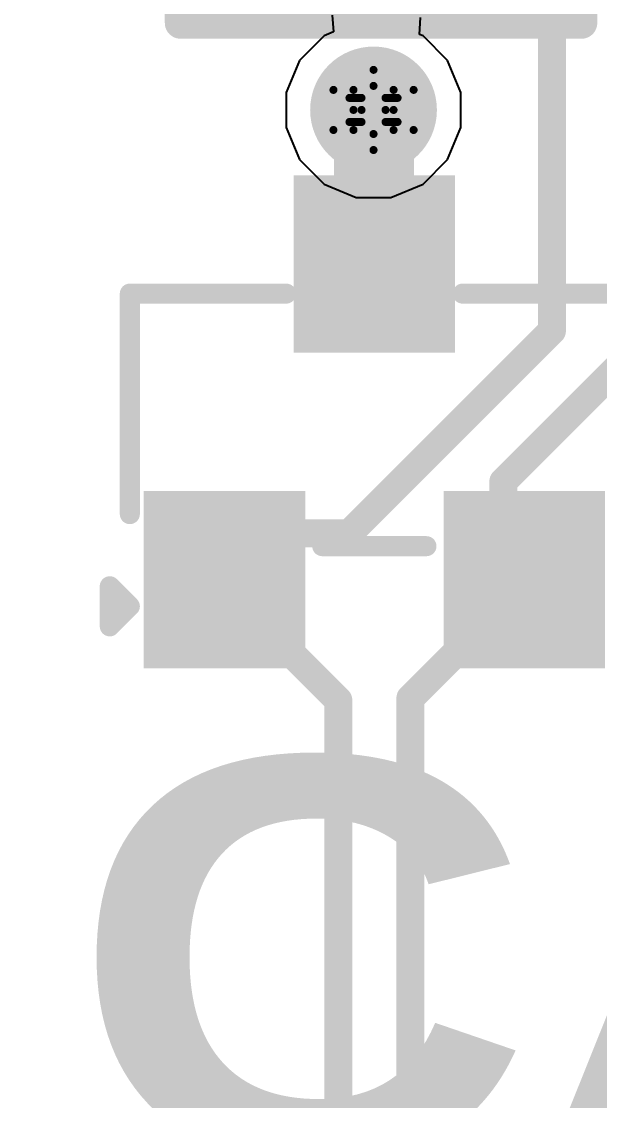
# Model space of a CAD drawing. Header units: inches. Extents: x -5 to 5328, y -4 to 5281.
# Drawn here: x 131.5 to 135.16, y 14.82 to 21.66 of the extents above; entities that cross this region are included whole.
import ezdxf

# ---------------------------------------------------------------- set-up
doc = ezdxf.new("R2010")
doc.units = ezdxf.units.IN
for name, color, linetype in [('Bottom Layer', 5, 'Continuous'), ('Bottom Solder', 6, 'Continuous'), ('Drill Drawing', 1, 'Continuous'), ('Layer 1', 16, 'Continuous'), ('Layer 2', 76, 'Continuous'), ('Multi-Layer', 9, 'Continuous'), ('Pad Holes', 156, 'Continuous'), ('Top Layer', 1, 'Continuous'), ('Top Overlay', 2, 'Continuous'), ('Top Paste', 8, 'Continuous'), ('Top Solder', 216, 'Continuous'), ('Via Holes', 16, 'Continuous')]:
    doc.layers.add(name, color=color, linetype=linetype)
doc.styles.add('Arial Black_Bold', font='', dxfattribs={"height": 0.2})
doc.styles.get('Arial Black_Bold').set_extended_font_data('Arial Black', bold=True)

# ---------------------------------------------------------------- blocks, each defined once
blk = doc.blocks.new('SOT_23_2')
at = {"layer": 'Top Layer'}
for points in [[(-0.41, 1.46), (0.41, 1.46), (0.41, 0.54), (-0.41, 0.54)], [(-1.36, -0.54), (-0.54, -0.54), (-0.54, -1.46), (-1.36, -1.46)], [(0.54, -0.54), (1.36, -0.54), (1.36, -1.46), (0.54, -1.46)]]:
    blk.add_hatch(color=1, dxfattribs=at).paths.add_polyline_path(points)
at = {"layer": 'Top Paste'}
for points in [[(-0.41, 1.46), (0.41, 1.46), (0.41, 0.54), (-0.41, 0.54)], [(-1.36, -0.54), (-0.54, -0.54), (-0.54, -1.46), (-1.36, -1.46)], [(0.54, -0.54), (1.36, -0.54), (1.36, -1.46), (0.54, -1.46)]]:
    blk.add_hatch(color=8, dxfattribs=at).paths.add_polyline_path(points)
at = {"layer": 'Top Solder'}
for points in [[(-0.5116, 1.5616), (0.5116, 1.5616), (0.5116, 0.4384), (-0.5116, 0.4384)], [(-1.4616, -0.4384), (-0.4384, -0.4384), (-0.4384, -1.5616), (-1.4616, -1.5616)], [(0.4384, -0.4384), (1.4616, -0.4384), (1.4616, -1.5616), (0.4384, -1.5616)]]:
    blk.add_hatch(color=216, dxfattribs=at).paths.add_polyline_path(points)
at = {"layer": 'Top Overlay'}
for points in [[(-1.5494, 0.8128, 0.127, 0.127, 0), (-0.5588, 0.8128, 0.127, 0.127, 0)], [(-1.5494, -0.5842, 0.127, 0.127, 0), (-1.5494, 0.8128, 0.127, 0.127, 0)], [(0.5588, 0.8128, 0.127, 0.127, 0), (1.5494, 0.8128, 0.127, 0.127, 0)], [(1.5494, -0.5842, 0.127, 0.127, 0), (1.5494, 0.8128, 0.127, 0.127, 0)], [(-0.3302, -0.7874, 0.127, 0.127, 0), (0.3302, -0.7874, 0.127, 0.127, 0)], [(-1.6764, -1.2954, 0.127, 0.127, 0), (-1.6764, -1.0414, 0.127, 0.127, 0)], [(-1.6764, -1.0414, 0.127, 0.127, 0), (-1.5494, -1.1684, 0.127, 0.127, 0)], [(-1.6764, -1.2954, 0.127, 0.127, 0), (-1.5494, -1.1684, 0.127, 0.127, 0)]]:
    blk.add_lwpolyline(points, format="xyseb", dxfattribs=at)
for points in [[(-1.5812, 0.8128, 0.0635, 0.0635, 1), (-1.5176, 0.8128, 0.0635, 0.0635, 1)], [(-1.5812, 0.8128, 0.0635, 0.0635, 1), (-1.5176, 0.8128, 0.0635, 0.0635, 1)], [(-0.5905, 0.8128, 0.0635, 0.0635, 1), (-0.5271, 0.8128, 0.0635, 0.0635, 1)], [(0.5271, 0.8128, 0.0635, 0.0635, 1), (0.5905, 0.8128, 0.0635, 0.0635, 1)], [(1.5176, 0.8128, 0.0635, 0.0635, 1), (1.5812, 0.8128, 0.0635, 0.0635, 1)], [(1.5176, 0.8128, 0.0635, 0.0635, 1), (1.5812, 0.8128, 0.0635, 0.0635, 1)], [(-1.5812, -0.5842, 0.0635, 0.0635, 1), (-1.5176, -0.5842, 0.0635, 0.0635, 1)], [(1.5176, -0.5842, 0.0635, 0.0635, 1), (1.5812, -0.5842, 0.0635, 0.0635, 1)], [(-0.3619, -0.7874, 0.0635, 0.0635, 1), (-0.2984, -0.7874, 0.0635, 0.0635, 1)], [(0.2984, -0.7874, 0.0635, 0.0635, 1), (0.3619, -0.7874, 0.0635, 0.0635, 1)], [(-1.7082, -1.0414, 0.0635, 0.0635, 1), (-1.6446, -1.0414, 0.0635, 0.0635, 1)], [(-1.7082, -1.0414, 0.0635, 0.0635, 1), (-1.6446, -1.0414, 0.0635, 0.0635, 1)], [(-1.5812, -1.1684, 0.0635, 0.0635, 1), (-1.5176, -1.1684, 0.0635, 0.0635, 1)], [(-1.5812, -1.1684, 0.0635, 0.0635, 1), (-1.5176, -1.1684, 0.0635, 0.0635, 1)], [(-1.7082, -1.2954, 0.0635, 0.0635, 1), (-1.6446, -1.2954, 0.0635, 0.0635, 1)], [(-1.7082, -1.2954, 0.0635, 0.0635, 1), (-1.6446, -1.2954, 0.0635, 0.0635, 1)]]:
    blk.add_lwpolyline(points, format="xyseb", close=True, dxfattribs=at)
blk = doc.blocks.new('HDR1X2__134')
at = {"layer": 'Bottom Layer'}
blk.add_hatch(color=5, dxfattribs=at).paths.add_polyline_path([(-0.75, 0.75), (0.75, 0.75), (0.75, -0.75), (-0.75, -0.75)])
h = blk.add_hatch(color=5, dxfattribs=at)
edge = h.paths.add_edge_path()
edge.add_arc((2.54, 0), 0.75, 0, 360)
at = {"layer": 'Bottom Solder'}
blk.add_hatch(color=6, dxfattribs=at).paths.add_polyline_path([(-0.8516, 0.8516), (0.8516, 0.8516), (0.8516, -0.8516), (-0.8516, -0.8516)])
h = blk.add_hatch(color=6, dxfattribs=at)
edge = h.paths.add_edge_path()
edge.add_arc((2.54, 0), 0.8516, 0, 360)
at = {"layer": 'Layer 1'}
blk.add_hatch(color=16, dxfattribs=at).paths.add_polyline_path([(-0.75, 0.75), (0.75, 0.75), (0.75, -0.75), (-0.75, -0.75)])
h = blk.add_hatch(color=16, dxfattribs=at)
edge = h.paths.add_edge_path()
edge.add_arc((2.54, 0), 0.75, 0, 360)
at = {"layer": 'Layer 2'}
blk.add_hatch(color=76, dxfattribs=at).paths.add_polyline_path([(-0.75, 0.75), (0.75, 0.75), (0.75, -0.75), (-0.75, -0.75)])
h = blk.add_hatch(color=76, dxfattribs=at)
edge = h.paths.add_edge_path()
edge.add_arc((2.54, 0), 0.75, 0, 360)
at = {"layer": 'Multi-Layer'}
blk.add_hatch(color=9, dxfattribs=at).paths.add_polyline_path([(-0.75, 0.75), (0.75, 0.75), (0.75, -0.75), (-0.75, -0.75)])
h = blk.add_hatch(color=9, dxfattribs=at)
edge = h.paths.add_edge_path()
edge.add_arc((2.54, 0), 0.75, 0, 360)
at = {"layer": 'Pad Holes'}
h = blk.add_hatch(color=7, dxfattribs=at)
edge = h.paths.add_edge_path()
edge.add_arc((0, 0), 0.45, 0, 360)
h = blk.add_hatch(color=7, dxfattribs=at)
edge = h.paths.add_edge_path()
edge.add_arc((2.54, 0), 0.45, 0, 360)
at = {"layer": 'Top Layer'}
blk.add_hatch(color=1, dxfattribs=at).paths.add_polyline_path([(-0.75, 0.75), (0.75, 0.75), (0.75, -0.75), (-0.75, -0.75)])
h = blk.add_hatch(color=1, dxfattribs=at)
edge = h.paths.add_edge_path()
edge.add_arc((2.54, 0), 0.75, 0, 360)
at = {"layer": 'Top Solder'}
blk.add_hatch(color=216, dxfattribs=at).paths.add_polyline_path([(-0.8516, 0.8516), (0.8516, 0.8516), (0.8516, -0.8516), (-0.8516, -0.8516)])
h = blk.add_hatch(color=216, dxfattribs=at)
edge = h.paths.add_edge_path()
edge.add_arc((2.54, 0), 0.8516, 0, 360)
at = {"layer": 'Top Overlay'}
for points in [[(-1.27, -1.27, 0.2, 0.2, 0), (-1.27, 1.27, 0.2, 0.2, 0)], [(3.81, 1.27, 0.2, 0.2, 0), (-1.27, 1.27, 0.2, 0.2, 0)], [(3.81, -1.27, 0.2, 0.2, 0), (3.81, 1.27, 0.2, 0.2, 0)], [(3.81, -1.27, 0.2, 0.2, 0), (-1.27, -1.27, 0.2, 0.2, 0)]]:
    blk.add_lwpolyline(points, format="xyseb", dxfattribs=at)
for points in [[(-1.32, 1.27, 0.1, 0.1, 1), (-1.22, 1.27, 0.1, 0.1, 1)], [(-1.32, 1.27, 0.1, 0.1, 1), (-1.22, 1.27, 0.1, 0.1, 1)], [(3.76, 1.27, 0.1, 0.1, 1), (3.86, 1.27, 0.1, 0.1, 1)], [(3.76, 1.27, 0.1, 0.1, 1), (3.86, 1.27, 0.1, 0.1, 1)], [(-1.32, -1.27, 0.1, 0.1, 1), (-1.22, -1.27, 0.1, 0.1, 1)], [(-1.32, -1.27, 0.1, 0.1, 1), (-1.22, -1.27, 0.1, 0.1, 1)], [(3.76, -1.27, 0.1, 0.1, 1), (3.86, -1.27, 0.1, 0.1, 1)], [(3.76, -1.27, 0.1, 0.1, 1), (3.86, -1.27, 0.1, 0.1, 1)]]:
    blk.add_lwpolyline(points, format="xyseb", close=True, dxfattribs=at)

msp = doc.modelspace()

# ---------------------------------------------------------------- hatches: boundary and pattern name
at = {"layer": 'Bottom Layer'}
h = msp.add_hatch(color=5, dxfattribs=at)
edge = h.paths.add_edge_path()
edge.add_arc((133.7329, 21.0957), 0.3, 0, 360)
at = {"layer": 'Bottom Solder'}
h = msp.add_hatch(color=6, dxfattribs=at)
edge = h.paths.add_edge_path()
edge.add_arc((133.7329, 21.0957), 0.4016, 0, 360)
at = {"layer": 'Layer 1'}
h = msp.add_hatch(color=16, dxfattribs=at)
edge = h.paths.add_edge_path()
edge.add_arc((133.7329, 21.0957), 0.3, 0, 360)
at = {"layer": 'Layer 2'}
h = msp.add_hatch(color=76, dxfattribs=at)
edge = h.paths.add_edge_path()
edge.add_arc((133.7329, 21.0957), 0.3, 0, 360)
at = {"layer": 'Top Layer'}
h = msp.add_hatch(color=1, dxfattribs=at)
edge = h.paths.add_edge_path()
edge.add_arc((133.7329, 21.0957), 0.3, 0, 360)
at = {"layer": 'Top Solder'}
h = msp.add_hatch(color=216, dxfattribs=at)
edge = h.paths.add_edge_path()
edge.add_arc((133.7329, 21.0957), 0.4016, 0, 360)
at = {"layer": 'Via Holes'}
h = msp.add_hatch(color=7, dxfattribs=at)
edge = h.paths.add_edge_path()
edge.add_arc((133.7329, 21.0957), 0.15, 0, 360)

# ---------------------------------------------------------------- linework, layer by layer
at = {"layer": 'Drill Drawing'}
for points in [[(133.6059, 21.2227, 0.0508, 0.0508, 0), (133.7329, 21.3497, 0.0508, 0.0508, 0)], [(133.7329, 21.3497, 0.0508, 0.0508, 0), (133.8599, 21.2227, 0.0508, 0.0508, 0)], [(133.6567, 21.1719, 0.0508, 0.0508, 0), (133.7329, 21.2481, 0.0508, 0.0508, 0)], [(133.7329, 21.2481, 0.0508, 0.0508, 0), (133.8091, 21.1719, 0.0508, 0.0508, 0)], [(133.4789, 21.2227, 0.0508, 0.0508, 0), (133.6059, 21.0957, 0.0508, 0.0508, 0)], [(133.4789, 21.2227, 0.0508, 0.0508, 0), (133.6059, 21.2227, 0.0508, 0.0508, 0)], [(133.5805, 21.1719, 0.0508, 0.0508, 0), (133.6567, 21.0957, 0.0508, 0.0508, 0)], [(133.5805, 21.1719, 0.0508, 0.0508, 0), (133.6567, 21.1719, 0.0508, 0.0508, 0)], [(133.8091, 21.1719, 0.0508, 0.0508, 0), (133.8853, 21.1719, 0.0508, 0.0508, 0)], [(133.8091, 21.0957, 0.0508, 0.0508, 0), (133.8853, 21.1719, 0.0508, 0.0508, 0)], [(133.8599, 21.2227, 0.0508, 0.0508, 0), (133.9869, 21.2227, 0.0508, 0.0508, 0)], [(133.8599, 21.0957, 0.0508, 0.0508, 0), (133.9869, 21.2227, 0.0508, 0.0508, 0)], [(133.4789, 20.9687, 0.0508, 0.0508, 0), (133.6059, 21.0957, 0.0508, 0.0508, 0)], [(133.5805, 21.0195, 0.0508, 0.0508, 0), (133.6567, 21.0957, 0.0508, 0.0508, 0)], [(133.8091, 21.0957, 0.0508, 0.0508, 0), (133.8853, 21.0195, 0.0508, 0.0508, 0)], [(133.8599, 21.0957, 0.0508, 0.0508, 0), (133.9869, 20.9687, 0.0508, 0.0508, 0)], [(133.4789, 20.9687, 0.0508, 0.0508, 0), (133.6059, 20.9687, 0.0508, 0.0508, 0)], [(133.5805, 21.0195, 0.0508, 0.0508, 0), (133.6567, 21.0195, 0.0508, 0.0508, 0)], [(133.6059, 20.9687, 0.0508, 0.0508, 0), (133.7329, 20.8417, 0.0508, 0.0508, 0)], [(133.6567, 21.0195, 0.0508, 0.0508, 0), (133.7329, 20.9433, 0.0508, 0.0508, 0)], [(133.7329, 20.9433, 0.0508, 0.0508, 0), (133.8091, 21.0195, 0.0508, 0.0508, 0)], [(133.7329, 20.8417, 0.0508, 0.0508, 0), (133.8599, 20.9687, 0.0508, 0.0508, 0)], [(133.8091, 21.0195, 0.0508, 0.0508, 0), (133.8853, 21.0195, 0.0508, 0.0508, 0)], [(133.8599, 20.9687, 0.0508, 0.0508, 0), (133.9869, 20.9687, 0.0508, 0.0508, 0)]]:
    msp.add_lwpolyline(points, format="xyseb", dxfattribs=at)
for points in [[(133.7202, 21.3497, 0.0254, 0.0254, 1), (133.7456, 21.3497, 0.0254, 0.0254, 1)], [(133.7202, 21.3497, 0.0254, 0.0254, 1), (133.7456, 21.3497, 0.0254, 0.0254, 1)], [(133.7202, 21.2481, 0.0254, 0.0254, 1), (133.7456, 21.2481, 0.0254, 0.0254, 1)], [(133.7202, 21.2481, 0.0254, 0.0254, 1), (133.7456, 21.2481, 0.0254, 0.0254, 1)], [(133.4662, 21.2227, 0.0254, 0.0254, 1), (133.4916, 21.2227, 0.0254, 0.0254, 1)], [(133.4662, 21.2227, 0.0254, 0.0254, 1), (133.4916, 21.2227, 0.0254, 0.0254, 1)], [(133.5678, 21.1719, 0.0254, 0.0254, 1), (133.5932, 21.1719, 0.0254, 0.0254, 1)], [(133.5678, 21.1719, 0.0254, 0.0254, 1), (133.5932, 21.1719, 0.0254, 0.0254, 1)], [(133.5932, 21.2227, 0.0254, 0.0254, 1), (133.6186, 21.2227, 0.0254, 0.0254, 1)], [(133.5932, 21.2227, 0.0254, 0.0254, 1), (133.6186, 21.2227, 0.0254, 0.0254, 1)], [(133.644, 21.1719, 0.0254, 0.0254, 1), (133.6694, 21.1719, 0.0254, 0.0254, 1)], [(133.644, 21.1719, 0.0254, 0.0254, 1), (133.6694, 21.1719, 0.0254, 0.0254, 1)], [(133.7964, 21.1719, 0.0254, 0.0254, 1), (133.8218, 21.1719, 0.0254, 0.0254, 1)], [(133.7964, 21.1719, 0.0254, 0.0254, 1), (133.8218, 21.1719, 0.0254, 0.0254, 1)], [(133.8472, 21.2227, 0.0254, 0.0254, 1), (133.8726, 21.2227, 0.0254, 0.0254, 1)], [(133.8472, 21.2227, 0.0254, 0.0254, 1), (133.8726, 21.2227, 0.0254, 0.0254, 1)], [(133.8726, 21.1719, 0.0254, 0.0254, 1), (133.898, 21.1719, 0.0254, 0.0254, 1)], [(133.8726, 21.1719, 0.0254, 0.0254, 1), (133.898, 21.1719, 0.0254, 0.0254, 1)], [(133.9742, 21.2227, 0.0254, 0.0254, 1), (133.9996, 21.2227, 0.0254, 0.0254, 1)], [(133.9742, 21.2227, 0.0254, 0.0254, 1), (133.9996, 21.2227, 0.0254, 0.0254, 1)], [(133.5932, 21.0957, 0.0254, 0.0254, 1), (133.6186, 21.0957, 0.0254, 0.0254, 1)], [(133.5932, 21.0957, 0.0254, 0.0254, 1), (133.6186, 21.0957, 0.0254, 0.0254, 1)], [(133.644, 21.0957, 0.0254, 0.0254, 1), (133.6694, 21.0957, 0.0254, 0.0254, 1)], [(133.644, 21.0957, 0.0254, 0.0254, 1), (133.6694, 21.0957, 0.0254, 0.0254, 1)], [(133.7964, 21.0957, 0.0254, 0.0254, 1), (133.8218, 21.0957, 0.0254, 0.0254, 1)], [(133.7964, 21.0957, 0.0254, 0.0254, 1), (133.8218, 21.0957, 0.0254, 0.0254, 1)], [(133.8472, 21.0957, 0.0254, 0.0254, 1), (133.8726, 21.0957, 0.0254, 0.0254, 1)], [(133.8472, 21.0957, 0.0254, 0.0254, 1), (133.8726, 21.0957, 0.0254, 0.0254, 1)], [(133.4662, 20.9687, 0.0254, 0.0254, 1), (133.4916, 20.9687, 0.0254, 0.0254, 1)], [(133.4662, 20.9687, 0.0254, 0.0254, 1), (133.4916, 20.9687, 0.0254, 0.0254, 1)], [(133.5678, 21.0195, 0.0254, 0.0254, 1), (133.5932, 21.0195, 0.0254, 0.0254, 1)], [(133.5678, 21.0195, 0.0254, 0.0254, 1), (133.5932, 21.0195, 0.0254, 0.0254, 1)], [(133.5932, 20.9687, 0.0254, 0.0254, 1), (133.6186, 20.9687, 0.0254, 0.0254, 1)], [(133.5932, 20.9687, 0.0254, 0.0254, 1), (133.6186, 20.9687, 0.0254, 0.0254, 1)], [(133.644, 21.0195, 0.0254, 0.0254, 1), (133.6694, 21.0195, 0.0254, 0.0254, 1)], [(133.644, 21.0195, 0.0254, 0.0254, 1), (133.6694, 21.0195, 0.0254, 0.0254, 1)], [(133.7964, 21.0195, 0.0254, 0.0254, 1), (133.8218, 21.0195, 0.0254, 0.0254, 1)], [(133.7964, 21.0195, 0.0254, 0.0254, 1), (133.8218, 21.0195, 0.0254, 0.0254, 1)], [(133.8472, 20.9687, 0.0254, 0.0254, 1), (133.8726, 20.9687, 0.0254, 0.0254, 1)], [(133.8472, 20.9687, 0.0254, 0.0254, 1), (133.8726, 20.9687, 0.0254, 0.0254, 1)], [(133.8726, 21.0195, 0.0254, 0.0254, 1), (133.898, 21.0195, 0.0254, 0.0254, 1)], [(133.8726, 21.0195, 0.0254, 0.0254, 1), (133.898, 21.0195, 0.0254, 0.0254, 1)], [(133.9742, 20.9687, 0.0254, 0.0254, 1), (133.9996, 20.9687, 0.0254, 0.0254, 1)], [(133.9742, 20.9687, 0.0254, 0.0254, 1), (133.9996, 20.9687, 0.0254, 0.0254, 1)], [(133.7202, 20.9433, 0.0254, 0.0254, 1), (133.7456, 20.9433, 0.0254, 0.0254, 1)], [(133.7202, 20.9433, 0.0254, 0.0254, 1), (133.7456, 20.9433, 0.0254, 0.0254, 1)], [(133.7202, 20.8417, 0.0254, 0.0254, 1), (133.7456, 20.8417, 0.0254, 0.0254, 1)], [(133.7202, 20.8417, 0.0254, 0.0254, 1), (133.7456, 20.8417, 0.0254, 0.0254, 1)]]:
    msp.add_lwpolyline(points, format="xyseb", close=True, dxfattribs=at)
at = {"layer": 'Layer 2'}
for p, q in [((133.4718, 21.6972), (133.4788, 21.5901)), ((134.0244, 21.5746), (134.0314, 21.6817)), ((133.4191, 21.5654), (133.2632, 21.4096)), ((133.4788, 21.5901), (133.4191, 21.5654)), ((134.0467, 21.5654), (134.0244, 21.5746)), ((134.2026, 21.4096), (134.0467, 21.5654)), ((133.2632, 21.4096), (133.1789, 21.2059)), ((134.2869, 21.2059), (134.2026, 21.4096)), ((133.1789, 21.2059), (133.1789, 20.9855)), ((134.2869, 20.9855), (134.2869, 21.2059)), ((133.1789, 20.9855), (133.2632, 20.7819)), ((134.2026, 20.7819), (134.2869, 20.9855)), ((133.2632, 20.7819), (133.4191, 20.6261)), ((134.0467, 20.6261), (134.2026, 20.7819)), ((133.4191, 20.6261), (133.6227, 20.5417)), ((133.8431, 20.5417), (134.0467, 20.6261)), ((133.6227, 20.5417), (133.8431, 20.5417))]:
    msp.add_line(p, q, dxfattribs=at)
at = {"layer": 'Top Layer'}
for points in [[(134.863, 19.6956, 0.1778, 0.1778, 0), (134.863, 22.5597, 0.1778, 0.1778, 0)], [(133.7329, 21.0957, 0.508, 0.508, 0), (133.7356, 21.0931, 0.508, 0.508, 0)], [(133.7356, 20.1634, 0.508, 0.508, 0), (133.7356, 21.0931, 0.508, 0.508, 0)], [(133.7356, 20.1634, 0.508, 0.508, 0), (133.7382, 20.1607, 0.508, 0.508, 0)], [(133.5813, 18.4138, 0.1778, 0.1778, 0), (134.863, 19.6956, 0.1778, 0.1778, 0)], [(134.5556, 18.7416, 0.1778, 0.1778, 0), (135.3202, 19.5062, 0.1778, 0.1778, 0)], [(134.5556, 18.2517, 0.1778, 0.1778, 0), (134.5556, 18.7416, 0.1778, 0.1778, 0)], [(132.7882, 18.1343, 0.1778, 0.1778, 0), (133.1093, 18.4554, 0.1778, 0.1778, 0)], [(133.1093, 18.4138, 0.1778, 0.1778, 0), (133.1093, 18.4554, 0.1778, 0.1778, 0)], [(133.1093, 18.4138, 0.1778, 0.1778, 0), (133.5813, 18.4138, 0.1778, 0.1778, 0)], [(134.5556, 18.2517, 0.1778, 0.1778, 0), (134.6882, 18.1191, 0.1778, 0.1778, 0)], [(132.7882, 18.1191, 0.1778, 0.1778, 0), (132.7882, 18.1343, 0.1778, 0.1778, 0)], [(132.7882, 18.0691, 0.1778, 0.1778, 0), (132.7882, 18.1191, 0.1778, 0.1778, 0)], [(134.6882, 18.0691, 0.1778, 0.1778, 0), (134.6882, 18.1191, 0.1778, 0.1778, 0)], [(132.7882, 18.0691, 0.1778, 0.1778, 0), (133.1093, 17.748, 0.1778, 0.1778, 0)], [(134.3671, 17.748, 0.1778, 0.1778, 0), (134.6882, 18.0691, 0.1778, 0.1778, 0)], [(133.1093, 17.748, 0.1778, 0.1778, 0), (133.1169, 17.748, 0.1778, 0.1778, 0)], [(133.1169, 17.748, 0.1778, 0.1778, 0), (133.5096, 17.3553, 0.1778, 0.1778, 0)], [(133.9668, 17.3688, 0.1778, 0.1778, 0), (134.3461, 17.748, 0.1778, 0.1778, 0)], [(134.3461, 17.748, 0.1778, 0.1778, 0), (134.3671, 17.748, 0.1778, 0.1778, 0)], [(133.5096, 14.4746, 0.1778, 0.1778, 0), (133.5096, 17.3553, 0.1778, 0.1778, 0)], [(133.9668, 11.7295, 0.1778, 0.1778, 0), (133.9668, 17.3688, 0.1778, 0.1778, 0)]]:
    msp.add_lwpolyline(points, format="xyseb", dxfattribs=at)
for points in [[(133.6059, 21.0957, 0.254, 0.254, 1), (133.8599, 21.0957, 0.254, 0.254, 1)], [(133.6086, 21.0931, 0.254, 0.254, 1), (133.8626, 21.0931, 0.254, 0.254, 1)], [(133.6086, 21.0931, 0.254, 0.254, 1), (133.8626, 21.0931, 0.254, 0.254, 1)], [(133.6086, 20.1634, 0.254, 0.254, 1), (133.8626, 20.1634, 0.254, 0.254, 1)], [(133.6086, 20.1634, 0.254, 0.254, 1), (133.8626, 20.1634, 0.254, 0.254, 1)], [(133.6112, 20.1607, 0.254, 0.254, 1), (133.8652, 20.1607, 0.254, 0.254, 1)], [(134.8185, 19.6956, 0.0889, 0.0889, 1), (134.9074, 19.6956, 0.0889, 0.0889, 1)], [(134.8185, 19.6956, 0.0889, 0.0889, 1), (134.9074, 19.6956, 0.0889, 0.0889, 1)], [(134.5112, 18.7416, 0.0889, 0.0889, 1), (134.6001, 18.7416, 0.0889, 0.0889, 1)], [(134.5112, 18.7416, 0.0889, 0.0889, 1), (134.6001, 18.7416, 0.0889, 0.0889, 1)], [(133.0649, 18.4554, 0.0889, 0.0889, 1), (133.1538, 18.4554, 0.0889, 0.0889, 1)], [(133.0649, 18.4554, 0.0889, 0.0889, 1), (133.1538, 18.4554, 0.0889, 0.0889, 1)], [(133.0649, 18.4138, 0.0889, 0.0889, 1), (133.1538, 18.4138, 0.0889, 0.0889, 1)], [(133.0649, 18.4138, 0.0889, 0.0889, 1), (133.1538, 18.4138, 0.0889, 0.0889, 1)], [(133.5368, 18.4138, 0.0889, 0.0889, 1), (133.6257, 18.4138, 0.0889, 0.0889, 1)], [(133.5368, 18.4138, 0.0889, 0.0889, 1), (133.6257, 18.4138, 0.0889, 0.0889, 1)], [(134.5112, 18.2517, 0.0889, 0.0889, 1), (134.6001, 18.2517, 0.0889, 0.0889, 1)], [(134.5112, 18.2517, 0.0889, 0.0889, 1), (134.6001, 18.2517, 0.0889, 0.0889, 1)], [(132.7438, 18.1343, 0.0889, 0.0889, 1), (132.8327, 18.1343, 0.0889, 0.0889, 1)], [(132.7438, 18.1343, 0.0889, 0.0889, 1), (132.8327, 18.1343, 0.0889, 0.0889, 1)], [(132.7438, 18.1191, 0.0889, 0.0889, 1), (132.8327, 18.1191, 0.0889, 0.0889, 1)], [(132.7438, 18.1191, 0.0889, 0.0889, 1), (132.8327, 18.1191, 0.0889, 0.0889, 1)], [(134.6438, 18.1191, 0.0889, 0.0889, 1), (134.7327, 18.1191, 0.0889, 0.0889, 1)], [(134.6438, 18.1191, 0.0889, 0.0889, 1), (134.7327, 18.1191, 0.0889, 0.0889, 1)], [(132.7438, 18.0691, 0.0889, 0.0889, 1), (132.8327, 18.0691, 0.0889, 0.0889, 1)], [(132.7438, 18.0691, 0.0889, 0.0889, 1), (132.8327, 18.0691, 0.0889, 0.0889, 1)], [(134.6438, 18.0691, 0.0889, 0.0889, 1), (134.7327, 18.0691, 0.0889, 0.0889, 1)], [(134.6438, 18.0691, 0.0889, 0.0889, 1), (134.7327, 18.0691, 0.0889, 0.0889, 1)], [(133.0649, 17.748, 0.0889, 0.0889, 1), (133.1538, 17.748, 0.0889, 0.0889, 1)], [(133.0649, 17.748, 0.0889, 0.0889, 1), (133.1538, 17.748, 0.0889, 0.0889, 1)], [(133.0725, 17.748, 0.0889, 0.0889, 1), (133.1614, 17.748, 0.0889, 0.0889, 1)], [(133.0725, 17.748, 0.0889, 0.0889, 1), (133.1614, 17.748, 0.0889, 0.0889, 1)], [(134.3016, 17.748, 0.0889, 0.0889, 1), (134.3905, 17.748, 0.0889, 0.0889, 1)], [(134.3016, 17.748, 0.0889, 0.0889, 1), (134.3905, 17.748, 0.0889, 0.0889, 1)], [(134.3227, 17.748, 0.0889, 0.0889, 1), (134.4116, 17.748, 0.0889, 0.0889, 1)], [(134.3227, 17.748, 0.0889, 0.0889, 1), (134.4116, 17.748, 0.0889, 0.0889, 1)], [(133.4652, 17.3553, 0.0889, 0.0889, 1), (133.5541, 17.3553, 0.0889, 0.0889, 1)], [(133.4652, 17.3553, 0.0889, 0.0889, 1), (133.5541, 17.3553, 0.0889, 0.0889, 1)], [(133.9224, 17.3688, 0.0889, 0.0889, 1), (134.0113, 17.3688, 0.0889, 0.0889, 1)], [(133.9224, 17.3688, 0.0889, 0.0889, 1), (134.0113, 17.3688, 0.0889, 0.0889, 1)]]:
    msp.add_lwpolyline(points, format="xyseb", close=True, dxfattribs=at)

# ---------------------------------------------------------------- block references
at = {"rotation": 270}
msp.add_blockref('HDR1X2__134', (133.7805, 25.4568), dxfattribs=at)
msp.add_blockref('SOT_23_2', (133.7382, 19.1191))

# ---------------------------------------------------------------- texts
at = {"layer": 'Top Overlay', "style": 'Arial Black_Bold'}
msp.add_text('SLAVE CAN IN', height=2.54, rotation=360, dxfattribs=at).set_placement((117.1435, 14.4463))

doc.saveas('drawing.dxf')
